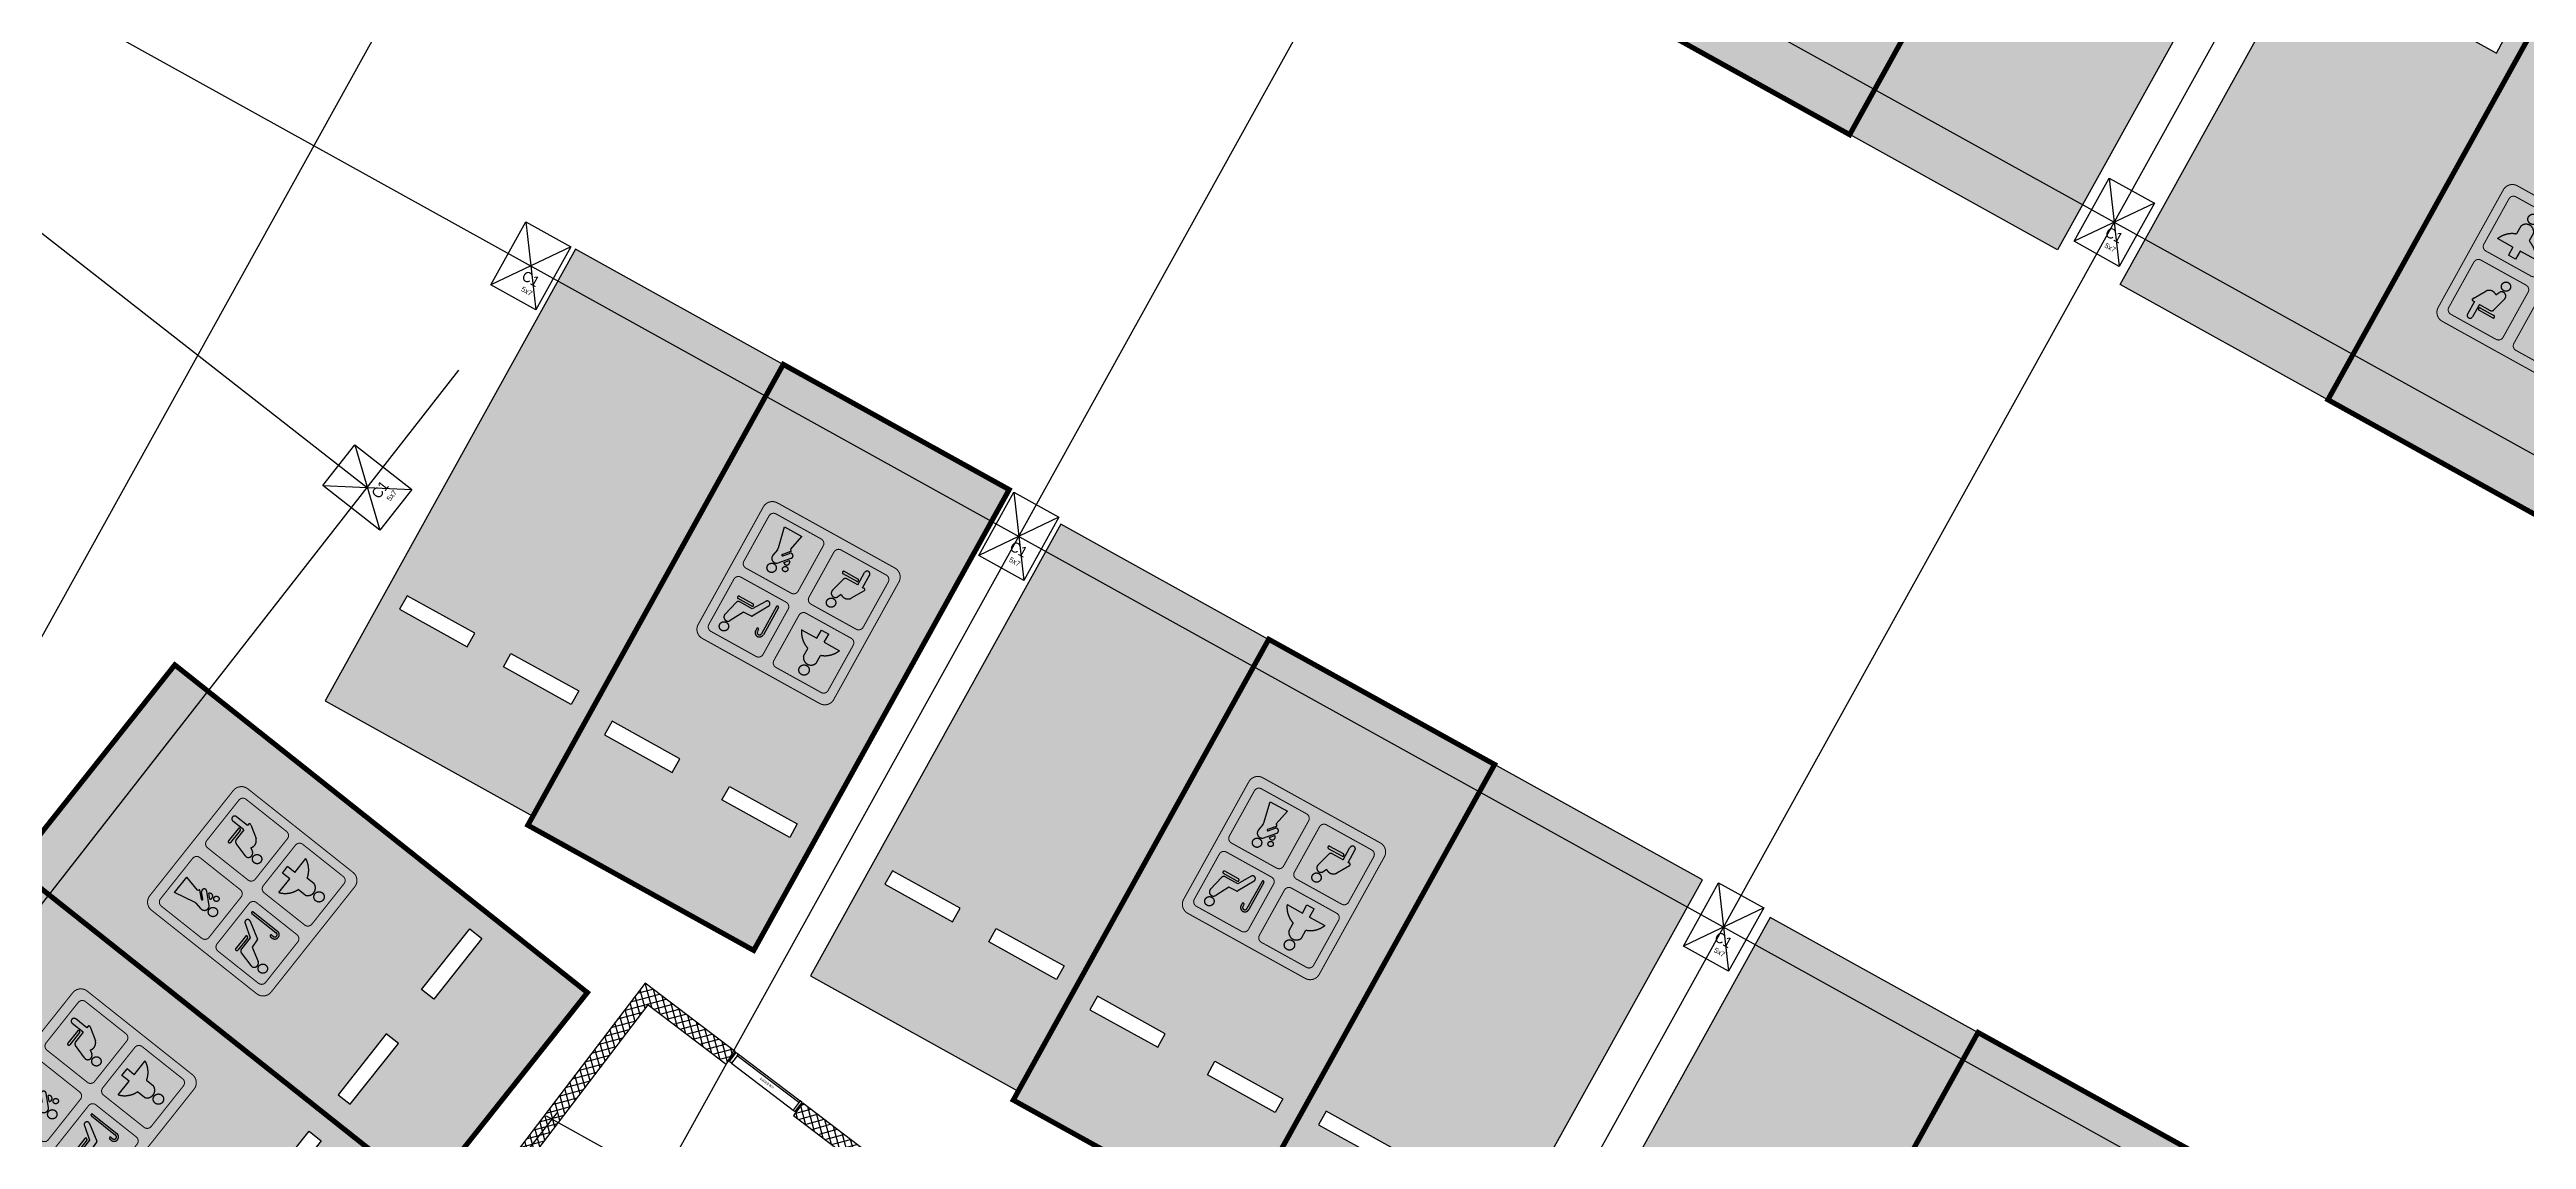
# Model space of a CAD drawing. Header units: millimetres. Extents: x -21000 to 567700, y 435000 to 850800.
# Drawn here: x 192557 to 216533, y 650931 to 661482 of the extents above; entities that cross this region are included whole.
import ezdxf
from ezdxf.enums import TextEntityAlignment as Align
from ezdxf.xclip import XClip

# ---------------------------------------------------------------- set-up
doc = ezdxf.new("R2010")
doc.units = ezdxf.units.MM
doc.header["$LTSCALE"] = 700
doc.header["$XCLIPFRAME"] = 2
doc.linetypes.add('AB_Pbase$0$주차장기둥$0$CEN', pattern=[62, 60, -1, 0, -1])
doc.linetypes.add('AUDIT_D_190513103822-5', pattern=[2.3, 1.5, -0.8])
doc.layers.get('0').update_dxf_attribs({"color": 2})
doc.layers.get('Defpoints').update_dxf_attribs({"color": 171})
doc.layers.add('AB_Pbase$0$DEFPOINT', color=247, linetype='Continuous', plot=False)
doc.layers.add('AB_Pbase$0$주차장기둥$0$DEFPOINT', color=247, linetype='Continuous', plot=False)
for name, color, linetype in [('AB_Pbase$0$DOOR', 4, 'Continuous'), ('AB_Pbase$0$ELE8', 8, 'Continuous'), ('AB_Pbase$0$WAL', 3, 'Continuous'), ('AB_Pbase$0$설비사이즈', 4, 'AUDIT_D_190513103822-5'), ('AB_Pbase$0$주차-sol', 254, 'Continuous'), ('AB_Pbase$0$주차-여행', 221, 'Continuous'), ('AB_Pbase$0$주차-일반', 9, 'Continuous'), ('AB_Pbase$0$주차장기둥$0$CEN_P', 244, 'AB_Pbase$0$주차장기둥$0$CEN')]:
    doc.layers.add(name, color=color, linetype=linetype)
doc.styles.add('AB_Pbase$0$맑은고딕', font='malgun.ttf')
doc.styles.add('AB_Pbase$0$주차장기둥$0$맑은 고딕', font='')
doc.styles.get('AB_Pbase$0$주차장기둥$0$맑은 고딕').set_extended_font_data('Dotum')

# ---------------------------------------------------------------- blocks, each defined once
blk = doc.blocks.new('AB_Pbase$0$조적점검800')
at = {"layer": 'AB_Pbase$0$설비사이즈', "linetype": 'Continuous'}
for p, q in [((785, 110), (35, 110)), ((785, 0), (35, 0))]:
    blk.add_line(p, q, dxfattribs=at)
for points in [[(35, 110), (10, 110), (10, 0), (35, 0)], [(785, 0), (35, 0), (35, 20), (785, 20)], [(785, 110), (810, 110), (810, 0), (785, 0)]]:
    blk.add_lwpolyline(points, close=True, dxfattribs=at)
at = {"layer": 'Defpoints', "linetype": 'Continuous'}
for p, q in [((0, 110), (0, 0)), ((820, 110), (820, 0))]:
    blk.add_line(p, q, dxfattribs=at)
at = {"layer": 'Defpoints', "linetype": 'Continuous', "style": 'AB_Pbase$0$맑은고딕', "text_generation_flag": 4}
blk.add_text('조적점검 800', height=21, rotation=180, dxfattribs=at).set_placement((398, 56), align=Align.MIDDLE_CENTER)
blk = doc.blocks.new('AB_Pbase$0$주차장기둥$0$cen 2bl 지하')
at = {"layer": 'AB_Pbase$0$주차장기둥$0$CEN_P', "color": 5}
for p, q in [((-127186, 77315), (-127186, 259687)), ((-119386, 77315), (-119386, 259658)), ((-111586, 77315), (-111586, 259629)), ((-136841, 108383), (-46986, 108383)), ((-138076, 100583), (-56086, 100583))]:
    blk.add_line(p, q, dxfattribs=at)
at = {"layer": 'AB_Pbase$0$주차장기둥$0$CEN_P'}
for p, q in [((-139409, 100200), (-125130, 97938)), ((-128988, 73585), (-124905, 99363))]:
    blk.add_line(p, q, dxfattribs=at)
blk = doc.blocks.new('AB_Pbase$0$주차장기둥$0$p기둥 5x7')
blk.add_lwpolyline([(-250, 350), (250, 350), (250, -350), (-250, -350)], close=True)
at = {"layer": 'AB_Pbase$0$주차장기둥$0$DEFPOINT'}
for p, q in [((250, 350), (-250, -350)), ((-250, 350), (250, -350))]:
    blk.add_line(p, q, dxfattribs=at)
at = {"layer": 'AB_Pbase$0$주차장기둥$0$DEFPOINT', "color": 6, "style": 'AB_Pbase$0$주차장기둥$0$맑은 고딕'}
for s, height, p in [('C1', 100, (-24, -160)), ('5x7', 50, (29, -259))]:
    blk.add_text(s, height=height, rotation=0, dxfattribs=at).set_placement(p)
blk = doc.blocks.new('AB_Pbase$0$주차장기둥')
for name, p, rotation in [('AB_Pbase$0$주차장기둥$0$cen 2bl 지하', (36992, -11667), 1.99999810188403), ('AB_Pbase$0$주차장기둥$0$p기둥 5x7', (-78308, 92756), 1.999998101882044), ('AB_Pbase$0$주차장기둥$0$p기둥 5x7', (-78036, 84961), 1.999998101882044), ('AB_Pbase$0$주차장기둥$0$p기둥 5x7', (-85831, 84688), 1.999998101882044), ('AB_Pbase$0$주차장기둥$0$p기둥 5x7', (-91228, 84500), 1.999998101882044), ('AB_Pbase$0$주차장기둥$0$p기둥 5x7', (-91480, 81845), 82.99999996446901)]:
    blk.add_blockref(name, p, dxfattribs=dict(rotation=rotation))
blk = doc.blocks.new('AB_Pbase$0$AB_Pbase-C1BCB056C')
at = {"layer": 'AB_Pbase$0$주차-여행'}
h = blk.add_hatch(color=170, dxfattribs=at)
h.dxf.hatch_style = 1
edge = h.paths.add_edge_path()
edge.add_line((105, 5), (1405, 5))
edge.add_arc((1405, 105), 100, 270, 360)
edge.add_line((1505, 105), (1505, 1405))
edge.add_arc((1405, 1405), 100, 0, 90)
edge.add_line((1405, 1505), (105, 1505))
edge.add_arc((105, 1405), 100, 90, 180)
edge.add_line((5, 1405), (5, 105))
edge.add_arc((105, 105), 100, 180, 270)
h = blk.add_hatch(color=255, dxfattribs=at)
h.dxf.hatch_style = 1
h.paths.add_polyline_path([(465, 1094), (465, 1180, 0.714286), (325, 1180), (325, 1094, 0.219224), (185, 965), (355, 965), (355, 875), (435, 875), (435, 965), (605, 965, 0.219224)])
h.paths.add_polyline_path([(445, 1295, 1), (345, 1295, 1)])
h.paths.add_polyline_path([(905, 1187), (905, 887, 1), (925, 887), (925, 1187, -1), (970, 1187), (970, 1167, 1), (990, 1167), (990, 1187, 1)])
h.paths.add_polyline_path([(1323, 1301, 1), (1233, 1301, 1)])
h.paths.add_polyline_path([(1326, 1193, 0.878579), (1252, 1222), (1178, 1090), (1094, 1086, 0.258599), (1086, 1081), (994, 920, 0.979199), (1041, 893), (1120, 1020), (1258, 1020, 0.342105), (1287, 1042)])
h.paths.add_polyline_path([(1288, 1000), (1138, 1000, 1), (1138, 975), (1288, 975, 1)], flags=17)
h.paths.add_polyline_path([(437, 598, 1), (527, 598, 1)])
h.paths.add_polyline_path([(528, 486, 0.88788), (453, 517), (433, 482, 0.415611), (332, 466), (259, 343, 0.192889), (258, 335, 0.480795), (267, 323), (285, 323), (285, 186, 1), (340, 186), (340, 323), (460, 323, 0.335846), (488, 345)])
h.paths.add_polyline_path([(516, 297), (366, 297, 1), (366, 272), (516, 272, 1)], flags=17)
h.paths.add_polyline_path([(1053, 529, 1), (1002, 529, 1)])
h.paths.add_polyline_path([(1071, 480, 1.194973), (1032, 437)])
h.paths.add_polyline_path([(1196, 466, 0.70337), (1123, 516), (1027, 409, 1), (1064, 375), (1111, 428, -1), (1122, 418), (1063, 351, 0.482877), (1064, 343), (1073, 339, -0.332101), (1075, 333), (1040, 174), (1231, 174), (1185, 381, -0.096684), (1185, 402)])
h.paths.add_polyline_path([(1194, 582, 1), (1104, 582, 1)])
at = {"layer": 'AB_Pbase$0$주차-여행', "color": 255}
for p, q in [((1178, 1090), (1252, 1222)), ((355, 965), (185, 965)), ((325, 1180), (325, 1094)), ((355, 965), (355, 875)), ((605, 965), (435, 965)), ((435, 965), (435, 875)), ((465, 1180), (465, 1094)), ((905, 887), (905, 1187)), ((925, 887), (925, 1187)), ((970, 1167), (970, 1187)), ((990, 1167), (990, 1187)), ((994, 920), (1086, 1081)), ((1041, 893), (1120, 1020)), ((1094, 1086), (1178, 1090)), ((1120, 1020), (1258, 1020)), ((1138, 1000), (1288, 1000)), ((1138, 975), (1288, 975)), ((1287, 1042), (1326, 1193)), ((435, 875), (355, 875)), ((433, 482), (453, 517)), ((528, 486), (488, 345)), ((1123, 516), (1027, 409)), ((1071, 480), (1032, 437)), ((257, 333), (257, 338)), ((259, 343), (332, 466)), ((267, 323), (285, 323)), ((285, 323), (285, 186)), ((340, 323), (460, 323)), ((340, 323), (340, 186)), ((366, 297), (516, 297)), ((366, 272), (516, 272)), ((1075, 333), (1040, 174)), ((1122, 418), (1063, 351)), ((1111, 428), (1064, 375)), ((1073, 339), (1064, 343)), ((1185, 402), (1196, 466)), ((1185, 381), (1231, 174)), ((1231, 174), (1040, 174))]:
    blk.add_line(p, q, dxfattribs=at)
at = {"layer": 'AB_Pbase$0$주차-여행', "color": 255, "const_width": 10}
for points in [[(105, 5), (1405, 5, 0.414214), (1505, 105), (1505, 1405, 0.414214), (1405, 1505), (105, 1505, 0.414214), (5, 1405), (5, 105, 0.414214)], [(145, 805), (645, 805, 0.414214), (695, 855), (695, 1355, 0.414214), (645, 1405), (145, 1405, 0.414214), (95, 1355), (95, 855, 0.414214)], [(865, 805), (1365, 805, 0.414214), (1415, 855), (1415, 1355, 0.414214), (1365, 1405), (865, 1405, 0.414214), (815, 1355), (815, 855, 0.414214)], [(145, 105), (645, 105, 0.414214), (695, 155), (695, 655, 0.414214), (645, 705), (145, 705, 0.414214), (95, 655), (95, 155, 0.414214)], [(865, 105), (1365, 105, 0.414214), (1415, 155), (1415, 655, 0.414214), (1365, 705), (865, 705, 0.414214), (815, 655), (815, 155, 0.414214)]]:
    blk.add_lwpolyline(points, format="xyb", close=True, dxfattribs=at)
at = {"layer": 'AB_Pbase$0$주차-여행', "color": 255}
for centre, radius in [((395, 1295), 50), ((1278, 1301), 45), ((482, 598), 45), ((1028, 529), 25.7), ((1149, 582), 45)]:
    blk.add_circle(centre, radius, dxfattribs=at)
for centre, radius, start, end in [((395, 1156), 74, 18.9246, 161.0754), ((948, 1187), 42.5, 0, 180), ((948, 1187), 22.5, 0, 180), ((1287, 1203), 40, 345.5444, 150.7519), ((395, 877), 227, 107.9202, 157.3801), ((395, 877), 227, 22.6199, 72.0798), ((980, 1167), 10, 180, 0), ((1094, 1076), 10, 92.4323, 150.4282), ((1138, 987), 12.5, 90, 270), ((1258, 1050), 30, 270, 345.5444), ((1288, 987), 12.5, 270, 90), ((915, 887), 10, 180, 0), ((1018, 907), 27, 150.4282, 328.0196), ((391, 424), 72.3, 54.3449, 144.618), ((489, 497), 41, 344.2578, 150.6627), ((1048, 462), 29, 37.898, 238.2024), ((1151, 478), 46.8, 345.409, 125.8947), ((267, 338), 10, 149.0416, 180), ((267, 333), 10, 180, 270), ((366, 284), 12.5, 90, 270), ((460, 353), 30, 270, 344.2578), ((516, 284), 12.5, 270, 90), ((1046, 392), 25, 138.0502, 318.0502), ((1066, 348), 5, 138.0502, 241.1496), ((1070, 334), 5, 347.664, 61.1496), ((1117, 423), 7.5, 318.0502, 138.0502), ((1239, 393), 55, 170.2464, 192.336), ((312, 186), 27.5, 180, 0)]:
    blk.add_arc(centre, radius, start, end, dxfattribs=at)
blk = doc.blocks.new('AB_Pbase$0$AB_Pbase-여행주차_')
at = {"layer": 'AB_Pbase$0$주차-sol'}
h = blk.add_hatch(color=252, dxfattribs=at)
h.paths.add_polyline_path([(54378012, -70102334), (54378012, -70097234), (54375512, -70097234), (54375512, -70102334)])
h.paths.add_polyline_path([(54377037, -70098359), (54377037, -70098509), (54377787, -70098509), (54377787, -70098359)], flags=16)
h.paths.add_polyline_path([(54376487, -70098359), (54376487, -70098509), (54375737, -70098509), (54375737, -70098359)], flags=16)
at = {"layer": 'AB_Pbase$0$주차-여행', "const_width": 50}
blk.add_lwpolyline([(54378012, -70102334), (54378012, -70097234), (54375512, -70097234), (54375512, -70102334)], close=True, dxfattribs=at)
at = {"layer": 'AB_Pbase$0$주차-여행', "color": 5, "ltscale": 600}
for points in [[(54376487, -70098359), (54376487, -70098509), (54375737, -70098509), (54375737, -70098359)], [(54377037, -70098359), (54377037, -70098509), (54377787, -70098509), (54377787, -70098359)]]:
    blk.add_lwpolyline(points, close=True, dxfattribs=at)
at = {"layer": 'AB_Pbase$0$주차-여행', "xscale": 1.000000000002362, "yscale": 1.000000000002362, "zscale": 1.000000000002362}
blk.add_blockref('AB_Pbase$0$AB_Pbase-C1BCB056C', (54376007, -70101139), dxfattribs=at)
blk = doc.blocks.new('AB_Pbase$0$주차일반')
at = {"layer": 'AB_Pbase$0$주차-sol'}
h = blk.add_hatch(color=254, dxfattribs=at)
h.dxf.hatch_style = 1
h.paths.add_polyline_path([(0, 0), (-2300, 0), (-2300, -5000), (0, -5000)])
h.paths.add_polyline_path([(-200, -3725), (-200, -3875), (-950, -3875), (-950, -3725)], flags=16)
h.paths.add_polyline_path([(-1350, -3725), (-1350, -3875), (-2100, -3875), (-2100, -3725)], flags=16)
at = {"layer": 'AB_Pbase$0$주차-일반', "color": 6}
for points in [[(0, 0), (0, -5000), (-2300, -5000), (-2300, 0)], [(-1350, -3875), (-1350, -3725), (-2100, -3725), (-2100, -3875)], [(-950, -3875), (-950, -3725), (-200, -3725), (-200, -3875)]]:
    blk.add_lwpolyline(points, close=True, dxfattribs=at)
blk = doc.blocks.new('AB_Pbase$0$pppaaa_1_1')
at = {"layer": 'AB_Pbase$0$주차-여행'}
for p, rotation in [((-13363806, 88336525), 330.9999951359077), ((-13356990, 88332747), 330.9999951359077), ((13773452, -87017433), 150.9999985496494), ((13778151, -87020094), 150.9999985496493), ((88906695, -369365), 231.5388288804645), ((88905140, -371323), 231.5388288804645), ((13785017, -87023900), 150.9999985496493)]:
    blk.add_blockref('AB_Pbase$0$AB_Pbase-여행주차_', p, dxfattribs=dict(at, rotation=rotation))
at = {"layer": 'AB_Pbase$0$주차-일반', "rotation": 150.9999951356592}
for p in [(209983, 660658), (212599, 659207)]:
    blk.add_blockref('AB_Pbase$0$주차일반', p, dxfattribs=at)
at = {"layer": 'AB_Pbase$0$주차-일반', "xscale": -1}
for p, rotation in [((197648, 659549), 331.000011567358), ((202346, 656887), 331.0000115673574), ((206544, 654560), 331.0000115673574), ((209212, 653081), 331.0000115674358)]:
    blk.add_blockref('AB_Pbase$0$주차일반', p, dxfattribs=dict(at, rotation=rotation))
blk = doc.blocks.new('AB_Pbase')
at = {"layer": 'AB_Pbase$0$ELE8'}
h = blk.add_hatch(dxfattribs=at)
h.set_pattern_fill('NET', color=256, scale=20, angle=15.182184)
h.paths.add_polyline_path([(202643, 642151), (202552, 642032), (203833, 641056), (203924, 641175)])
h.paths.add_polyline_path([(203922, 641177), (207276, 645579), (211873, 643031), (211946, 643162), (206891, 645964), (206818, 645833), (207143, 645653), (203803, 641267)])
h.paths.add_polyline_path([(199849, 651282), (199758, 651162), (204480, 647565), (203389, 646134), (203508, 646043), (204379, 647185), (205051, 646813), (205124, 646944), (204470, 647306), (204690, 647594)])
h.paths.add_polyline_path([(199196, 651779), (198322, 652445), (194947, 648014), (193996, 648738), (193905, 648619), (196156, 646904), (196247, 647023), (195066, 647923), (198350, 652234), (199105, 651659)])
at = {"layer": 'AB_Pbase$0$DEFPOINT', "color": 22}
for p, q in [((197466, 651189), (193827, 646532)), ((197363, 651160), (219172, 639071))]:
    blk.add_line(p, q, dxfattribs=at)
at = {"layer": 'AB_Pbase$0$WAL'}
for points in [[(199196, 651779), (198322, 652445), (194947, 648014), (193996, 648738), (193905, 648619), (196156, 646904), (196247, 647023), (195066, 647923), (198350, 652234), (199105, 651659)], [(199849, 651282), (199758, 651162), (204480, 647565), (203389, 646134), (203508, 646043), (204379, 647185), (205051, 646813), (205124, 646944), (204470, 647306), (204690, 647594)]]:
    blk.add_lwpolyline(points, close=True, dxfattribs=at)
at = {"rotation": 329.0000000345588}
blk.add_blockref('AB_Pbase$0$주차장기둥', (231893, 539971), dxfattribs=at)
at = {"layer": 'AB_Pbase$0$DOOR', "rotation": 142.7009045362278}
blk.add_blockref('AB_Pbase$0$조적점검800', (199849, 651282), dxfattribs=at)
at = {"layer": 'AB_Pbase$0$WAL'}
ref = blk.add_blockref('AB_Pbase$0$pppaaa_1_1', (0, 0), dxfattribs=dict(at, rotation=359.9999999999999))
XClip(ref).set_block_clipping_path([(-396188.9384898804, 0.0133324571), (493845.7278262604, 839949.4046300659)])

msp = doc.modelspace()

# ---------------------------------------------------------------- block references
ref = msp.add_blockref('AB_Pbase', (0, 0))
XClip(ref).set_block_clipping_path([(-0.000000015, 445500.0000000148), (493845.7187941075, 839949.3912975936)])

doc.saveas('drawing.dxf')
